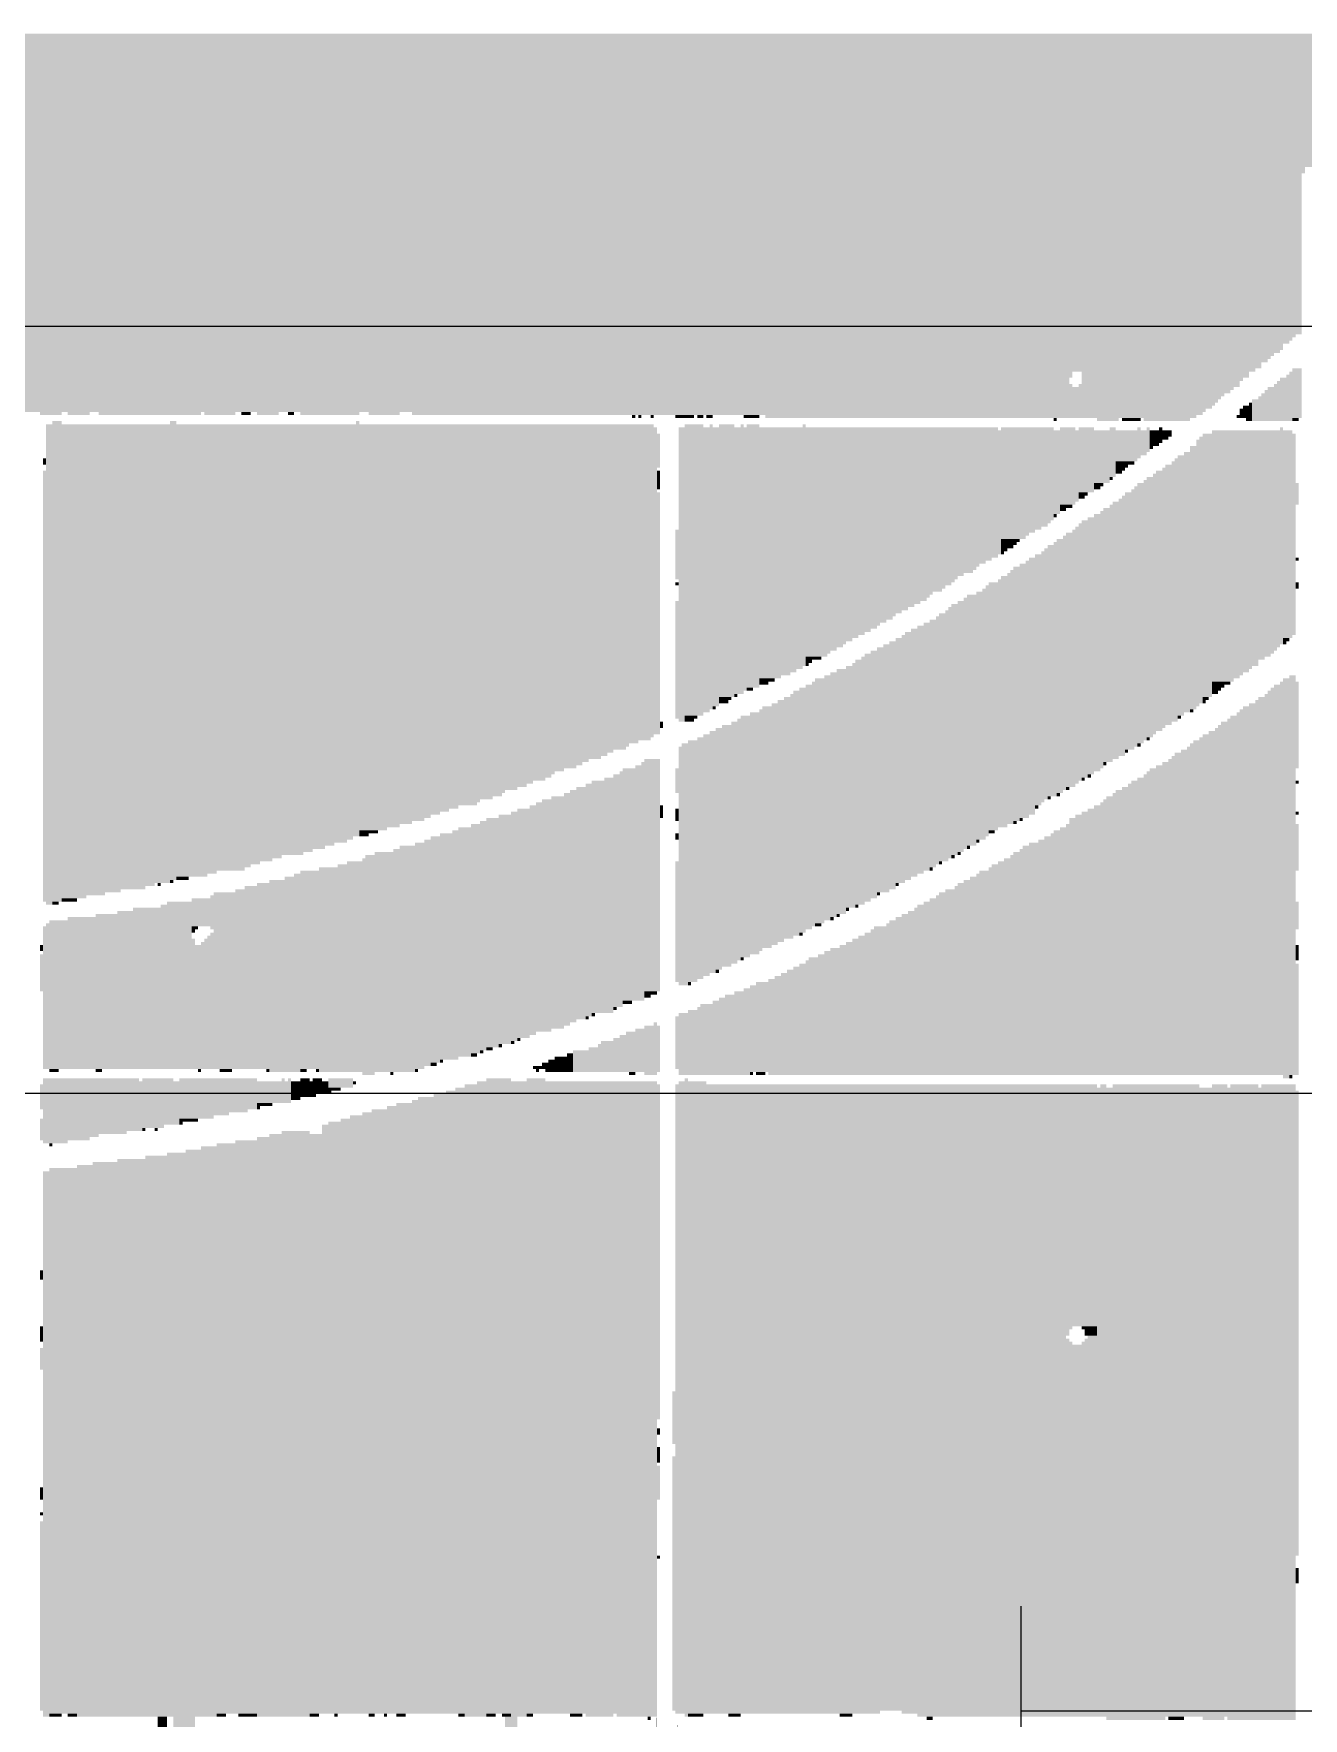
# Model space of a CAD drawing. Extents: x 0 to 19.7, y 0 to 11.
# Drawn here: x 6.731 to 9.705, y 6.735 to 10.681 of the extents above; entities that cross this region are included whole.
import ezdxf

# ---------------------------------------------------------------- set-up
doc = ezdxf.new("R2010")
doc.units = 0
doc.layers.get('0').update_dxf_attribs({"linetype": 'CONTINUOUS'})
doc.layers.add('1', color=1, linetype='CONTINUOUS')

# ---------------------------------------------------------------- blocks, each defined once
blk = doc.blocks.new('*U0')
at = {"color": 7}
for points in [[(0, 1471), (2713, 1471), (0, 1452), (2713, 1452)], [(313, 1452), (2713, 1452), (313, 1450), (2713, 1450)], [(314, 1450), (2713, 1450), (314, 1438), (2713, 1438)], [(315, 1438), (2713, 1438), (315, 1428), (2713, 1428)], [(315, 1428), (1337, 1428), (315, 1426), (1337, 1426)], [(315, 1426), (1336, 1426), (315, 1380), (1336, 1380)], [(317, 1380), (1336, 1380), (317, 1379), (1336, 1379)], [(318, 1379), (1336, 1379), (318, 1378), (1336, 1378)], [(320, 1378), (1336, 1378), (320, 1377), (1336, 1377)], [(776, 1377), (1336, 1377), (776, 1376), (1336, 1376)], [(777, 1376), (1336, 1376), (777, 1374), (1336, 1374)], [(324, 1374), (1334, 1374), (324, 1373), (1334, 1373)], [(326, 1373), (1333, 1373), (326, 1372), (1333, 1372)], [(326, 1372), (1332, 1372), (326, 1371), (1332, 1371)], [(328, 1371), (1330, 1371), (328, 1370), (1330, 1370)], [(329, 1370), (1330, 1370), (329, 1369), (1330, 1369)], [(330, 1369), (1329, 1369), (330, 1368), (1329, 1368)], [(332, 1368), (1327, 1368), (332, 1367), (1327, 1367)], [(333, 1367), (1326, 1367), (333, 1366), (1326, 1366)], [(335, 1366), (1325, 1366), (335, 1365), (1325, 1365)], [(336, 1365), (1323, 1365), (336, 1363), (1323, 1363)], [(338, 1363), (1321, 1363), (338, 1362), (1321, 1362)], [(339, 1362), (1262, 1362), (339, 1361), (1262, 1361)], [(340, 1361), (1262, 1361), (340, 1360), (1262, 1360)], [(342, 1360), (1261, 1360), (342, 1359), (1261, 1359)], [(343, 1359), (1261, 1359), (343, 1358), (1261, 1358)], [(1265, 1362), (1319, 1362), (1265, 1360), (1319, 1360)], [(1265, 1360), (1317, 1360), (1265, 1359), (1317, 1359)], [(1265, 1359), (1316, 1359), (1265, 1357), (1316, 1357)], [(1328, 1359), (1329, 1359), (1328, 1346), (1329, 1346)], [(1329, 1360), (1331, 1360), (1329, 1346), (1331, 1346)], [(1331, 1361), (1332, 1361), (1331, 1346), (1332, 1346)], [(1332, 1362), (1333, 1362), (1332, 1346), (1333, 1346)], [(1333, 1363), (1336, 1363), (1333, 1347), (1336, 1347)], [(344, 1358), (1262, 1358), (344, 1357), (1262, 1357)], [(345, 1357), (1264, 1357), (345, 1356), (1264, 1356)], [(346, 1356), (1264, 1356), (346, 1355), (1264, 1355)], [(347, 1355), (1264, 1355), (347, 1354), (1264, 1354)], [(348, 1354), (1264, 1354), (348, 1353), (1264, 1353)], [(1264, 1358), (1265, 1358), (1264, 1347), (1265, 1347)], [(1265, 1357), (1314, 1357), (1265, 1356), (1314, 1356)], [(1265, 1356), (1313, 1356), (1265, 1355), (1313, 1355)], [(1265, 1355), (1311, 1355), (1265, 1354), (1311, 1354)], [(1265, 1354), (1310, 1354), (1265, 1353), (1310, 1353)], [(1322, 1354), (1323, 1354), (1322, 1346), (1323, 1346)], [(1323, 1355), (1324, 1355), (1323, 1346), (1324, 1346)], [(1324, 1356), (1325, 1356), (1324, 1346), (1325, 1346)], [(1325, 1357), (1327, 1357), (1325, 1346), (1327, 1346)], [(1327, 1358), (1328, 1358), (1327, 1346), (1328, 1346)], [(490, 1353), (1264, 1353), (490, 1352), (1264, 1352)], [(519, 1352), (1264, 1352), (519, 1351), (1264, 1351)], [(696, 1351), (1264, 1351), (696, 1350), (1264, 1350)], [(820, 1350), (1264, 1350), (820, 1349), (1264, 1349)], [(929, 1349), (936, 1349), (929, 1348), (936, 1348)], [(938, 1349), (945, 1349), (938, 1348), (945, 1348)], [(948, 1349), (981, 1349), (948, 1348), (981, 1348)], [(982, 1349), (992, 1349), (982, 1348), (992, 1348)], [(994, 1349), (997, 1349), (994, 1348), (997, 1348)], [(999, 1349), (1006, 1349), (999, 1348), (1006, 1348)], [(1009, 1349), (1011, 1349), (1009, 1348), (1011, 1348)], [(1013, 1349), (1032, 1349), (1013, 1348), (1032, 1348)], [(1035, 1349), (1045, 1349), (1035, 1348), (1045, 1348)], [(1049, 1349), (1264, 1349), (1049, 1348), (1264, 1348)], [(1120, 1348), (1121, 1348), (1120, 1347), (1121, 1347)], [(1122, 1348), (1123, 1348), (1122, 1347), (1123, 1347)], [(1126, 1348), (1127, 1348), (1126, 1347), (1127, 1347)], [(1134, 1348), (1140, 1348), (1134, 1347), (1140, 1347)], [(1141, 1348), (1143, 1348), (1141, 1347), (1143, 1347)], [(1144, 1348), (1146, 1348), (1144, 1347), (1146, 1347)], [(1156, 1348), (1161, 1348), (1156, 1347), (1161, 1347)], [(1163, 1348), (1264, 1348), (1163, 1347), (1264, 1347)], [(1265, 1353), (1309, 1353), (1265, 1352), (1309, 1352)], [(1265, 1352), (1308, 1352), (1265, 1351), (1308, 1351)], [(1265, 1351), (1307, 1351), (1265, 1350), (1307, 1350)], [(1265, 1350), (1305, 1350), (1265, 1349), (1305, 1349)], [(1265, 1349), (1304, 1349), (1265, 1348), (1304, 1348)], [(1265, 1348), (1302, 1348), (1265, 1347), (1302, 1347)], [(1315, 1348), (1316, 1348), (1315, 1347), (1316, 1347)], [(1316, 1350), (1317, 1350), (1316, 1347), (1317, 1347)], [(1317, 1351), (1319, 1351), (1317, 1347), (1319, 1347)], [(1319, 1352), (1320, 1352), (1319, 1346), (1320, 1346)], [(1320, 1353), (1322, 1353), (1320, 1346), (1322, 1346)], [(931, 1345), (933, 1345), (931, 1190), (933, 1190)], [(933, 1346), (936, 1346), (933, 1191), (936, 1191)], [(936, 1345), (971, 1345), (936, 1197), (971, 1197)], [(971, 1346), (973, 1346), (971, 1198), (973, 1198)], [(973, 1345), (1031, 1345), (973, 1212), (1031, 1212)], [(1031, 1346), (1032, 1346), (1031, 1212), (1032, 1212)], [(1032, 1345), (1127, 1345), (1032, 1244), (1127, 1244)], [(1127, 1344), (1128, 1344), (1127, 1245), (1128, 1245)], [(1135, 1344), (1137, 1344), (1135, 1249), (1137, 1249)], [(1137, 1345), (1143, 1345), (1137, 1251), (1143, 1251)], [(1143, 1344), (1145, 1344), (1143, 1252), (1145, 1252)], [(1145, 1345), (1146, 1345), (1145, 1253), (1146, 1253)], [(1146, 1344), (1148, 1344), (1146, 1254), (1148, 1254)], [(1148, 1345), (1153, 1345), (1148, 1257), (1153, 1257)], [(1153, 1344), (1155, 1344), (1153, 1258), (1155, 1258)], [(1155, 1345), (1156, 1345), (1155, 1258), (1156, 1258)], [(1156, 1344), (1157, 1344), (1156, 1259), (1157, 1259)], [(1157, 1345), (1161, 1345), (1157, 1260), (1161, 1260)], [(1161, 1344), (1175, 1344), (1161, 1266), (1175, 1266)], [(1175, 1345), (1176, 1345), (1175, 1267), (1176, 1267)], [(1176, 1344), (1238, 1344), (1176, 1302), (1238, 1302)], [(1238, 1343), (1239, 1343), (1238, 1303), (1239, 1303)], [(1239, 1344), (1256, 1344), (1239, 1314), (1256, 1314)], [(1256, 1347), (1257, 1347), (1256, 1346), (1257, 1346)], [(1256, 1343), (1258, 1343), (1256, 1316), (1258, 1316)], [(1258, 1344), (1263, 1344), (1258, 1319), (1263, 1319)], [(1263, 1343), (1264, 1343), (1263, 1320), (1264, 1320)], [(1264, 1344), (1269, 1344), (1264, 1323), (1269, 1323)], [(1269, 1343), (1274, 1343), (1269, 1326), (1274, 1326)], [(1270, 1347), (1277, 1347), (1270, 1346), (1277, 1346)], [(1274, 1344), (1276, 1344), (1274, 1328), (1276, 1328)], [(1276, 1343), (1283, 1343), (1276, 1333), (1283, 1333)], [(1278, 1347), (1284, 1347), (1278, 1346), (1284, 1346)], [(1283, 1344), (1284, 1344), (1283, 1334), (1284, 1334)], [(1284, 1343), (1286, 1343), (1284, 1335), (1286, 1335)], [(1285, 1347), (1300, 1347), (1285, 1346), (1300, 1346)], [(1286, 1344), (1287, 1344), (1286, 1336), (1287, 1336)], [(1287, 1343), (1290, 1343), (1287, 1338), (1290, 1338)], [(1290, 1344), (1291, 1344), (1290, 1339), (1291, 1339)], [(1291, 1343), (1294, 1343), (1291, 1341), (1294, 1341)], [(1307, 1343), (1329, 1343), (1307, 1273), (1329, 1273)], [(1318, 1347), (1319, 1347), (1318, 1346), (1319, 1346)], [(1329, 1344), (1330, 1344), (1329, 1274), (1330, 1274)], [(1330, 1343), (1333, 1343), (1330, 1276), (1333, 1276)], [(1333, 1347), (1335, 1347), (1333, 1346), (1335, 1346)], [(1128, 1342), (1129, 1342), (1128, 1331), (1129, 1331)], [(1287, 1338), (1288, 1338), (1287, 1337), (1288, 1337)], [(1291, 1341), (1293, 1341), (1291, 1340), (1293, 1340)], [(1300, 1338), (1302, 1338), (1300, 1253), (1302, 1253)], [(1302, 1340), (1303, 1340), (1302, 1254), (1303, 1254)], [(1303, 1341), (1304, 1341), (1303, 1255), (1304, 1255)], [(1304, 1342), (1307, 1342), (1304, 1257), (1307, 1257)], [(1333, 1342), (1334, 1342), (1333, 1277), (1334, 1277)], [(930, 1334), (931, 1334), (930, 1332), (931, 1332)], [(1276, 1333), (1282, 1333), (1276, 1332), (1282, 1332)], [(1276, 1332), (1280, 1332), (1276, 1331), (1280, 1331)], [(1292, 1332), (1294, 1332), (1292, 1248), (1294, 1248)], [(1294, 1333), (1295, 1333), (1294, 1249), (1295, 1249)], [(1295, 1334), (1296, 1334), (1295, 1249), (1296, 1249)], [(1296, 1335), (1298, 1335), (1296, 1251), (1298, 1251)], [(1298, 1336), (1300, 1336), (1298, 1252), (1300, 1252)], [(930, 1330), (931, 1330), (930, 1191), (931, 1191)], [(1128, 1330), (1129, 1330), (1128, 1324), (1129, 1324)], [(1274, 1328), (1275, 1328), (1274, 1327), (1275, 1327)], [(1276, 1331), (1279, 1331), (1276, 1330), (1279, 1330)], [(1276, 1330), (1278, 1330), (1276, 1329), (1278, 1329)], [(1285, 1327), (1286, 1327), (1285, 1243), (1286, 1243)], [(1286, 1328), (1288, 1328), (1286, 1244), (1288, 1244)], [(1288, 1329), (1289, 1329), (1288, 1245), (1289, 1245)], [(1289, 1330), (1291, 1330), (1289, 1246), (1291, 1246)], [(1291, 1331), (1292, 1331), (1291, 1247), (1292, 1247)], [(1128, 1323), (1129, 1323), (1128, 1245), (1129, 1245)], [(1264, 1323), (1267, 1323), (1264, 1322), (1267, 1322)], [(1264, 1322), (1266, 1322), (1264, 1321), (1266, 1321)], [(1269, 1326), (1272, 1326), (1269, 1325), (1272, 1325)], [(1269, 1325), (1271, 1325), (1269, 1324), (1271, 1324)], [(1277, 1321), (1278, 1321), (1277, 1238), (1278, 1238)], [(1278, 1322), (1279, 1322), (1278, 1238), (1279, 1238)], [(1279, 1323), (1281, 1323), (1279, 1240), (1281, 1240)], [(1281, 1324), (1282, 1324), (1281, 1240), (1282, 1240)], [(1282, 1325), (1283, 1325), (1282, 1241), (1283, 1241)], [(1283, 1326), (1285, 1326), (1283, 1242), (1285, 1242)], [(1334, 1326), (1335, 1326), (1334, 1319), (1335, 1319)], [(1256, 1316), (1257, 1316), (1256, 1315), (1257, 1315)], [(1258, 1319), (1262, 1319), (1258, 1318), (1262, 1318)], [(1258, 1318), (1260, 1318), (1258, 1317), (1260, 1317)], [(1269, 1316), (1271, 1316), (1269, 1233), (1271, 1233)], [(1271, 1317), (1272, 1317), (1271, 1234), (1272, 1234)], [(1272, 1318), (1274, 1318), (1272, 1236), (1274, 1236)], [(1274, 1319), (1275, 1319), (1274, 1236), (1275, 1236)], [(1275, 1320), (1277, 1320), (1275, 1237), (1277, 1237)], [(1134, 1311), (1135, 1311), (1134, 1295), (1135, 1295)], [(1239, 1314), (1255, 1314), (1239, 1313), (1255, 1313)], [(1239, 1313), (1254, 1313), (1239, 1312), (1254, 1312)], [(1239, 1312), (1252, 1312), (1239, 1311), (1252, 1311)], [(1239, 1311), (1250, 1311), (1239, 1310), (1250, 1310)], [(1239, 1310), (1248, 1310), (1239, 1309), (1248, 1309)], [(1260, 1310), (1262, 1310), (1260, 1228), (1262, 1228)], [(1262, 1311), (1263, 1311), (1262, 1228), (1263, 1228)], [(1263, 1312), (1264, 1312), (1263, 1229), (1264, 1229)], [(1264, 1313), (1265, 1313), (1264, 1230), (1265, 1230)], [(1265, 1314), (1267, 1314), (1265, 1231), (1267, 1231)], [(1267, 1315), (1269, 1315), (1267, 1232), (1269, 1232)], [(1239, 1309), (1247, 1309), (1239, 1308), (1247, 1308)], [(1239, 1308), (1245, 1308), (1239, 1307), (1245, 1307)], [(1239, 1307), (1244, 1307), (1239, 1306), (1244, 1306)], [(1239, 1306), (1243, 1306), (1239, 1305), (1243, 1305)], [(1239, 1305), (1241, 1305), (1239, 1304), (1241, 1304)], [(1253, 1305), (1254, 1305), (1253, 1224), (1254, 1224)], [(1254, 1306), (1256, 1306), (1254, 1225), (1256, 1225)], [(1256, 1307), (1257, 1307), (1256, 1225), (1257, 1225)], [(1257, 1308), (1259, 1308), (1257, 1226), (1259, 1226)], [(1259, 1309), (1260, 1309), (1259, 1227), (1260, 1227)], [(1176, 1302), (1236, 1302), (1176, 1301), (1236, 1301)], [(1176, 1301), (1234, 1301), (1176, 1300), (1234, 1300)], [(1176, 1300), (1232, 1300), (1176, 1299), (1232, 1299)], [(1176, 1299), (1231, 1299), (1176, 1298), (1231, 1298)], [(1239, 1304), (1240, 1304), (1239, 1303), (1240, 1303)], [(1243, 1299), (1245, 1299), (1243, 1217), (1245, 1217)], [(1245, 1300), (1247, 1300), (1245, 1218), (1247, 1218)], [(1247, 1301), (1248, 1301), (1247, 1218), (1248, 1218)], [(1248, 1302), (1250, 1302), (1248, 1219), (1250, 1219)], [(1250, 1303), (1252, 1303), (1250, 1222), (1252, 1222)], [(1252, 1304), (1253, 1304), (1252, 1223), (1253, 1223)], [(1334, 1302), (1335, 1302), (1334, 1301), (1335, 1301)], [(1134, 1294), (1135, 1294), (1134, 1293), (1135, 1293)], [(1176, 1298), (1230, 1298), (1176, 1297), (1230, 1297)], [(1176, 1297), (1227, 1297), (1176, 1296), (1227, 1296)], [(1176, 1296), (1225, 1296), (1176, 1295), (1225, 1295)], [(1176, 1295), (1224, 1295), (1176, 1294), (1224, 1294)], [(1176, 1294), (1223, 1294), (1176, 1293), (1223, 1293)], [(1235, 1294), (1238, 1294), (1235, 1214), (1238, 1214)], [(1238, 1295), (1239, 1295), (1238, 1215), (1239, 1215)], [(1239, 1296), (1241, 1296), (1239, 1215), (1241, 1215)], [(1241, 1297), (1242, 1297), (1241, 1216), (1242, 1216)], [(1242, 1298), (1243, 1298), (1242, 1216), (1243, 1216)], [(1334, 1294), (1335, 1294), (1334, 1292), (1335, 1292)], [(1176, 1293), (1221, 1293), (1176, 1292), (1221, 1292)], [(1176, 1292), (1220, 1292), (1176, 1291), (1220, 1291)], [(1176, 1291), (1217, 1291), (1176, 1290), (1217, 1290)], [(1176, 1290), (1216, 1290), (1176, 1289), (1216, 1289)], [(1176, 1289), (1215, 1289), (1176, 1288), (1215, 1288)], [(1227, 1289), (1228, 1289), (1227, 1208), (1228, 1208)], [(1228, 1290), (1231, 1290), (1228, 1209), (1231, 1209)], [(1231, 1291), (1233, 1291), (1231, 1211), (1233, 1211)], [(1233, 1292), (1234, 1292), (1233, 1211), (1234, 1211)], [(1234, 1293), (1235, 1293), (1234, 1212), (1235, 1212)], [(1134, 1288), (1135, 1288), (1134, 1250), (1135, 1250)], [(1176, 1288), (1213, 1288), (1176, 1287), (1213, 1287)], [(1176, 1287), (1211, 1287), (1176, 1286), (1211, 1286)], [(1176, 1286), (1209, 1286), (1176, 1285), (1209, 1285)], [(1176, 1285), (1207, 1285), (1176, 1284), (1207, 1284)], [(1176, 1284), (1205, 1284), (1176, 1283), (1205, 1283)], [(1176, 1283), (1204, 1283), (1176, 1282), (1204, 1282)], [(1218, 1283), (1219, 1283), (1218, 1203), (1219, 1203)], [(1219, 1284), (1221, 1284), (1219, 1204), (1221, 1204)], [(1221, 1285), (1222, 1285), (1221, 1204), (1222, 1204)], [(1222, 1286), (1223, 1286), (1222, 1205), (1223, 1205)], [(1223, 1287), (1225, 1287), (1223, 1206), (1225, 1206)], [(1225, 1288), (1227, 1288), (1225, 1207), (1227, 1207)], [(1176, 1282), (1202, 1282), (1176, 1281), (1202, 1281)], [(1176, 1281), (1200, 1281), (1176, 1280), (1200, 1280)], [(1176, 1280), (1199, 1280), (1176, 1279), (1199, 1279)], [(1176, 1279), (1197, 1279), (1176, 1278), (1197, 1278)], [(1176, 1278), (1195, 1278), (1176, 1277), (1195, 1277)], [(1208, 1278), (1210, 1278), (1208, 1198), (1210, 1198)], [(1210, 1279), (1212, 1279), (1210, 1199), (1212, 1199)], [(1212, 1280), (1214, 1280), (1212, 1200), (1214, 1200)], [(1214, 1281), (1216, 1281), (1214, 1201), (1216, 1201)], [(1216, 1282), (1218, 1282), (1216, 1202), (1218, 1202)], [(1176, 1277), (1193, 1277), (1176, 1276), (1193, 1276)], [(1176, 1276), (1191, 1276), (1176, 1275), (1191, 1275)], [(1176, 1275), (1189, 1275), (1176, 1274), (1189, 1274)], [(1176, 1274), (1188, 1274), (1176, 1273), (1188, 1273)], [(1176, 1273), (1186, 1273), (1176, 1272), (1186, 1272)], [(1176, 1272), (1184, 1272), (1176, 1271), (1184, 1271)], [(1197, 1272), (1199, 1272), (1197, 1192), (1199, 1192)], [(1199, 1273), (1201, 1273), (1199, 1194), (1201, 1194)], [(1201, 1274), (1203, 1274), (1201, 1194), (1203, 1194)], [(1203, 1275), (1205, 1275), (1203, 1195), (1205, 1195)], [(1205, 1276), (1207, 1276), (1205, 1197), (1207, 1197)], [(1207, 1277), (1208, 1277), (1207, 1197), (1208, 1197)], [(1307, 1273), (1328, 1273), (1307, 1272), (1328, 1272)], [(1307, 1272), (1327, 1272), (1307, 1271), (1327, 1271)], [(1330, 1276), (1332, 1276), (1330, 1275), (1332, 1275)], [(1330, 1275), (1331, 1275), (1330, 1274), (1331, 1274)], [(1176, 1271), (1183, 1271), (1176, 1270), (1183, 1270)], [(1176, 1270), (1181, 1270), (1176, 1269), (1181, 1269)], [(1176, 1269), (1178, 1269), (1176, 1268), (1178, 1268)], [(1176, 1268), (1177, 1268), (1176, 1267), (1177, 1267)], [(1189, 1267), (1191, 1267), (1189, 1189), (1191, 1189)], [(1191, 1268), (1192, 1268), (1191, 1189), (1192, 1189)], [(1192, 1269), (1194, 1269), (1192, 1190), (1194, 1190)], [(1194, 1270), (1195, 1270), (1194, 1190), (1195, 1190)], [(1195, 1271), (1197, 1271), (1195, 1191), (1197, 1191)], [(1307, 1271), (1326, 1271), (1307, 1270), (1326, 1270)], [(1307, 1270), (1324, 1270), (1307, 1269), (1324, 1269)], [(1307, 1269), (1322, 1269), (1307, 1267), (1322, 1267)], [(1307, 1267), (1320, 1267), (1307, 1266), (1320, 1266)], [(1161, 1266), (1173, 1266), (1161, 1265), (1173, 1265)], [(1161, 1265), (1171, 1265), (1161, 1264), (1171, 1264)], [(1161, 1264), (1168, 1264), (1161, 1263), (1168, 1263)], [(1161, 1263), (1166, 1263), (1161, 1262), (1166, 1262)], [(1161, 1262), (1164, 1262), (1161, 1261), (1164, 1261)], [(1176, 1261), (1178, 1261), (1176, 1182), (1178, 1182)], [(1178, 1262), (1179, 1262), (1178, 1183), (1179, 1183)], [(1179, 1263), (1182, 1263), (1179, 1184), (1182, 1184)], [(1182, 1264), (1184, 1264), (1182, 1185), (1184, 1185)], [(1184, 1265), (1186, 1265), (1184, 1186), (1186, 1186)], [(1186, 1266), (1189, 1266), (1186, 1187), (1189, 1187)], [(1307, 1266), (1319, 1266), (1307, 1265), (1319, 1265)], [(1307, 1265), (1317, 1265), (1307, 1264), (1317, 1264)], [(1307, 1264), (1316, 1264), (1307, 1263), (1316, 1263)], [(1307, 1263), (1314, 1263), (1307, 1262), (1314, 1262)], [(1307, 1262), (1313, 1262), (1307, 1261), (1313, 1261)], [(1307, 1261), (1311, 1261), (1307, 1260), (1311, 1260)], [(1327, 1261), (1329, 1261), (1327, 1135), (1329, 1135)], [(1329, 1262), (1330, 1262), (1329, 1135), (1330, 1135)], [(1330, 1263), (1332, 1263), (1330, 1134), (1332, 1134)], [(1332, 1264), (1334, 1264), (1332, 1135), (1334, 1135)], [(1334, 1262), (1335, 1262), (1334, 1234), (1335, 1234)], [(1148, 1257), (1152, 1257), (1148, 1256), (1152, 1256)], [(1148, 1256), (1151, 1256), (1148, 1255), (1151, 1255)], [(1153, 1258), (1154, 1258), (1153, 1257), (1154, 1257)], [(1157, 1260), (1159, 1260), (1157, 1259), (1159, 1259)], [(1167, 1256), (1169, 1256), (1167, 1178), (1169, 1178)], [(1169, 1257), (1171, 1257), (1169, 1179), (1171, 1179)], [(1171, 1258), (1172, 1258), (1171, 1179), (1172, 1179)], [(1172, 1259), (1174, 1259), (1172, 1180), (1174, 1180)], [(1174, 1260), (1176, 1260), (1174, 1181), (1176, 1181)], [(1304, 1257), (1306, 1257), (1304, 1256), (1306, 1256)], [(1304, 1256), (1305, 1256), (1304, 1255), (1305, 1255)], [(1307, 1260), (1310, 1260), (1307, 1259), (1310, 1259)], [(1307, 1259), (1309, 1259), (1307, 1258), (1309, 1258)], [(1321, 1256), (1322, 1256), (1321, 1135), (1322, 1135)], [(1322, 1257), (1324, 1257), (1322, 1135), (1324, 1135)], [(1324, 1258), (1325, 1258), (1324, 1135), (1325, 1135)], [(1325, 1259), (1326, 1259), (1325, 1135), (1326, 1135)], [(1326, 1260), (1327, 1260), (1326, 1135), (1327, 1135)], [(1137, 1251), (1141, 1251), (1137, 1250), (1141, 1250)], [(1146, 1254), (1147, 1254), (1146, 1253), (1147, 1253)], [(1155, 1251), (1158, 1251), (1155, 1173), (1158, 1173)], [(1158, 1252), (1161, 1252), (1158, 1174), (1161, 1174)], [(1161, 1253), (1162, 1253), (1161, 1175), (1162, 1175)], [(1162, 1254), (1165, 1254), (1162, 1176), (1165, 1176)], [(1165, 1255), (1167, 1255), (1165, 1177), (1167, 1177)], [(1296, 1251), (1297, 1251), (1296, 1250), (1297, 1250)], [(1300, 1253), (1301, 1253), (1300, 1252), (1301, 1252)], [(1313, 1251), (1315, 1251), (1313, 1135), (1315, 1135)], [(1315, 1252), (1316, 1252), (1315, 1135), (1316, 1135)], [(1316, 1253), (1317, 1253), (1316, 1135), (1317, 1135)], [(1317, 1254), (1319, 1254), (1317, 1135), (1319, 1135)], [(1319, 1255), (1321, 1255), (1319, 1135), (1321, 1135)], [(1129, 1249), (1130, 1249), (1129, 1247), (1130, 1247)], [(1137, 1250), (1140, 1250), (1137, 1249), (1140, 1249)], [(1143, 1245), (1145, 1245), (1143, 1167), (1145, 1167)], [(1145, 1246), (1147, 1246), (1145, 1168), (1147, 1168)], [(1147, 1247), (1149, 1247), (1147, 1169), (1149, 1169)], [(1149, 1248), (1152, 1248), (1149, 1170), (1152, 1170)], [(1152, 1249), (1154, 1249), (1152, 1171), (1154, 1171)], [(1154, 1250), (1155, 1250), (1154, 1172), (1155, 1172)], [(1304, 1245), (1306, 1245), (1304, 1135), (1306, 1135)], [(1306, 1246), (1308, 1246), (1306, 1135), (1308, 1135)], [(1308, 1247), (1309, 1247), (1308, 1135), (1309, 1135)], [(1309, 1248), (1310, 1248), (1309, 1135), (1310, 1135)], [(1310, 1249), (1312, 1249), (1310, 1135), (1312, 1135)], [(1312, 1250), (1313, 1250), (1312, 1135), (1313, 1135)], [(1032, 1244), (1126, 1244), (1032, 1243), (1126, 1243)], [(1032, 1243), (1122, 1243), (1032, 1242), (1122, 1242)], [(1032, 1242), (1119, 1242), (1032, 1241), (1119, 1241)], [(1032, 1241), (1118, 1241), (1032, 1240), (1118, 1240)], [(1032, 1240), (1114, 1240), (1032, 1239), (1114, 1239)], [(1135, 1241), (1136, 1241), (1135, 1164), (1136, 1164)], [(1136, 1242), (1138, 1242), (1136, 1164), (1138, 1164)], [(1138, 1243), (1141, 1243), (1138, 1165), (1141, 1165)], [(1141, 1244), (1143, 1244), (1141, 1166), (1143, 1166)], [(1279, 1240), (1280, 1240), (1279, 1239), (1280, 1239)], [(1283, 1242), (1284, 1242), (1283, 1241), (1284, 1241)], [(1286, 1244), (1287, 1244), (1286, 1243), (1287, 1243)], [(1297, 1240), (1299, 1240), (1297, 1135), (1299, 1135)], [(1299, 1241), (1300, 1241), (1299, 1135), (1300, 1135)], [(1300, 1242), (1301, 1242), (1300, 1135), (1301, 1135)], [(1301, 1243), (1303, 1243), (1301, 1135), (1303, 1135)], [(1303, 1244), (1304, 1244), (1303, 1135), (1304, 1135)], [(1032, 1239), (1112, 1239), (1032, 1238), (1112, 1238)], [(1032, 1238), (1110, 1238), (1032, 1237), (1110, 1237)], [(1032, 1237), (1106, 1237), (1032, 1236), (1106, 1236)], [(1032, 1236), (1104, 1236), (1032, 1235), (1104, 1235)], [(1032, 1235), (1102, 1235), (1032, 1234), (1102, 1234)], [(1032, 1234), (1098, 1234), (1032, 1233), (1098, 1233)], [(1117, 1234), (1121, 1234), (1117, 1159), (1121, 1159)], [(1121, 1235), (1123, 1235), (1121, 1159), (1123, 1159)], [(1123, 1236), (1124, 1236), (1123, 1159), (1124, 1159)], [(1124, 1237), (1129, 1237), (1124, 1162), (1129, 1162)], [(1134, 1234), (1135, 1234), (1134, 1226), (1135, 1226)], [(1272, 1236), (1273, 1236), (1272, 1235), (1273, 1235)], [(1287, 1234), (1289, 1234), (1287, 1135), (1289, 1135)], [(1289, 1235), (1291, 1235), (1289, 1135), (1291, 1135)], [(1291, 1236), (1293, 1236), (1291, 1135), (1293, 1135)], [(1293, 1237), (1294, 1237), (1293, 1135), (1294, 1135)], [(1294, 1238), (1295, 1238), (1294, 1135), (1295, 1135)], [(1295, 1239), (1297, 1239), (1295, 1135), (1297, 1135)], [(1032, 1233), (1095, 1233), (1032, 1232), (1095, 1232)], [(1032, 1232), (1094, 1232), (1032, 1231), (1094, 1231)], [(1032, 1231), (1092, 1231), (1032, 1230), (1092, 1230)], [(1032, 1230), (1088, 1230), (1032, 1229), (1088, 1229)], [(1032, 1229), (1086, 1229), (1032, 1228), (1086, 1228)], [(1105, 1229), (1107, 1229), (1105, 1154), (1107, 1154)], [(1107, 1230), (1111, 1230), (1107, 1155), (1111, 1155)], [(1111, 1231), (1114, 1231), (1111, 1155), (1114, 1155)], [(1114, 1232), (1116, 1232), (1114, 1157), (1116, 1157)], [(1116, 1233), (1117, 1233), (1116, 1157), (1117, 1157)], [(1265, 1231), (1266, 1231), (1265, 1230), (1266, 1230)], [(1267, 1232), (1268, 1232), (1267, 1231), (1268, 1231)], [(1280, 1229), (1281, 1229), (1280, 1135), (1281, 1135)], [(1281, 1230), (1283, 1230), (1281, 1135), (1283, 1135)], [(1283, 1231), (1285, 1231), (1283, 1135), (1285, 1135)], [(1285, 1232), (1286, 1232), (1285, 1135), (1286, 1135)], [(1286, 1233), (1287, 1233), (1286, 1135), (1287, 1135)], [(1334, 1230), (1335, 1230), (1334, 1229), (1335, 1229)], [(1032, 1228), (1083, 1228), (1032, 1227), (1083, 1227)], [(1032, 1227), (1079, 1227), (1032, 1226), (1079, 1226)], [(1032, 1226), (1078, 1226), (1032, 1225), (1078, 1225)], [(1032, 1225), (1075, 1225), (1032, 1224), (1075, 1224)], [(1032, 1224), (1071, 1224), (1032, 1223), (1071, 1223)], [(1032, 1223), (1070, 1223), (1032, 1222), (1070, 1222)], [(1089, 1223), (1091, 1223), (1089, 1149), (1091, 1149)], [(1091, 1224), (1094, 1224), (1091, 1149), (1094, 1149)], [(1094, 1225), (1098, 1225), (1094, 1150), (1098, 1150)], [(1098, 1226), (1100, 1226), (1098, 1151), (1100, 1151)], [(1100, 1227), (1102, 1227), (1100, 1152), (1102, 1152)], [(1102, 1228), (1105, 1228), (1102, 1153), (1105, 1153)], [(1254, 1225), (1255, 1225), (1254, 1224), (1255, 1224)], [(1257, 1226), (1258, 1226), (1257, 1225), (1258, 1225)], [(1260, 1228), (1261, 1228), (1260, 1227), (1261, 1227)], [(1271, 1223), (1272, 1223), (1271, 1135), (1272, 1135)], [(1272, 1224), (1273, 1224), (1272, 1135), (1273, 1135)], [(1273, 1225), (1275, 1225), (1273, 1135), (1275, 1135)], [(1275, 1226), (1276, 1226), (1275, 1135), (1276, 1135)], [(1276, 1227), (1278, 1227), (1276, 1135), (1278, 1135)], [(1278, 1228), (1280, 1228), (1278, 1135), (1280, 1135)], [(1032, 1222), (1064, 1222), (1032, 1221), (1064, 1221)], [(1032, 1221), (1061, 1221), (1032, 1220), (1061, 1220)], [(1032, 1220), (1058, 1220), (1032, 1219), (1058, 1219)], [(1032, 1219), (1055, 1219), (1032, 1218), (1055, 1218)], [(1032, 1218), (1053, 1218), (1032, 1217), (1053, 1217)], [(1073, 1218), (1077, 1218), (1073, 1144), (1077, 1144)], [(1077, 1219), (1081, 1219), (1077, 1145), (1081, 1145)], [(1081, 1220), (1083, 1220), (1081, 1146), (1083, 1146)], [(1083, 1221), (1087, 1221), (1083, 1147), (1087, 1147)], [(1087, 1222), (1089, 1222), (1087, 1148), (1089, 1148)], [(1129, 1222), (1130, 1222), (1129, 1218), (1130, 1218)], [(1134, 1221), (1135, 1221), (1134, 1217), (1135, 1217)], [(1245, 1218), (1246, 1218), (1245, 1217), (1246, 1217)], [(1250, 1222), (1251, 1222), (1250, 1221), (1251, 1221)], [(1261, 1218), (1263, 1218), (1261, 1135), (1263, 1135)], [(1263, 1219), (1265, 1219), (1263, 1135), (1265, 1135)], [(1265, 1220), (1267, 1220), (1265, 1135), (1267, 1135)], [(1267, 1221), (1269, 1221), (1267, 1135), (1269, 1135)], [(1269, 1222), (1271, 1222), (1269, 1135), (1271, 1135)], [(1334, 1220), (1335, 1220), (1334, 1219), (1335, 1219)], [(1032, 1217), (1049, 1217), (1032, 1216), (1049, 1216)], [(1032, 1216), (1045, 1216), (1032, 1215), (1045, 1215)], [(1032, 1215), (1041, 1215), (1032, 1214), (1041, 1214)], [(1032, 1214), (1038, 1214), (1032, 1213), (1038, 1213)], [(1032, 1213), (1035, 1213), (1032, 1212), (1035, 1212)], [(1058, 1213), (1062, 1213), (1058, 1140), (1062, 1140)], [(1062, 1214), (1064, 1214), (1062, 1140), (1064, 1140)], [(1064, 1215), (1068, 1215), (1064, 1141), (1068, 1141)], [(1068, 1216), (1071, 1216), (1068, 1142), (1071, 1142)], [(1071, 1217), (1073, 1217), (1071, 1143), (1073, 1143)], [(1134, 1213), (1135, 1213), (1134, 1211), (1135, 1211)], [(1235, 1214), (1237, 1214), (1235, 1213), (1237, 1213)], [(1243, 1217), (1244, 1217), (1243, 1216), (1244, 1216)], [(1255, 1213), (1256, 1213), (1255, 1135), (1256, 1135)], [(1256, 1214), (1258, 1214), (1256, 1135), (1258, 1135)], [(1258, 1215), (1260, 1215), (1258, 1135), (1260, 1135)], [(1260, 1216), (1261, 1216), (1260, 1135), (1261, 1135)], [(1334, 1216), (1335, 1216), (1334, 1201), (1335, 1201)], [(973, 1212), (1030, 1212), (973, 1211), (1030, 1211)], [(973, 1211), (1028, 1211), (973, 1210), (1028, 1210)], [(973, 1210), (1024, 1210), (973, 1209), (1024, 1209)], [(973, 1209), (1021, 1209), (973, 1208), (1021, 1208)], [(973, 1208), (1017, 1208), (973, 1207), (1017, 1207)], [(973, 1207), (1014, 1207), (973, 1206), (1014, 1206)], [(1037, 1207), (1043, 1207), (1037, 1136), (1043, 1136)], [(1043, 1208), (1045, 1208), (1043, 1136), (1045, 1136)], [(1045, 1209), (1050, 1209), (1045, 1136), (1050, 1136)], [(1050, 1210), (1053, 1210), (1050, 1137), (1053, 1137)], [(1053, 1211), (1055, 1211), (1053, 1138), (1055, 1138)], [(1055, 1212), (1058, 1212), (1055, 1139), (1058, 1139)], [(1225, 1207), (1226, 1207), (1225, 1206), (1226, 1206)], [(1228, 1209), (1229, 1209), (1228, 1208), (1229, 1208)], [(1231, 1211), (1232, 1211), (1231, 1210), (1232, 1210)], [(1243, 1207), (1245, 1207), (1243, 1135), (1245, 1135)], [(1245, 1208), (1246, 1208), (1245, 1135), (1246, 1135)], [(1246, 1209), (1248, 1209), (1246, 1135), (1248, 1135)], [(1248, 1210), (1251, 1210), (1248, 1135), (1251, 1135)], [(1251, 1211), (1253, 1211), (1251, 1135), (1253, 1135)], [(1253, 1212), (1255, 1212), (1253, 1135), (1255, 1135)], [(973, 1206), (1007, 1206), (973, 1205), (1007, 1205)], [(973, 1205), (1004, 1205), (973, 1204), (1004, 1204)], [(973, 1204), (1000, 1204), (973, 1203), (1000, 1203)], [(973, 1203), (997, 1203), (973, 1202), (997, 1202)], [(973, 1202), (995, 1202), (973, 1201), (995, 1201)], [(1019, 1202), (1025, 1202), (1019, 1136), (1025, 1136)], [(1025, 1203), (1028, 1203), (1025, 1136), (1028, 1136)], [(1028, 1204), (1033, 1204), (1028, 1136), (1033, 1136)], [(1033, 1205), (1034, 1205), (1033, 1135), (1034, 1135)], [(1034, 1206), (1037, 1206), (1034, 1135), (1037, 1135)], [(1134, 1204), (1135, 1204), (1134, 1165), (1135, 1165)], [(1216, 1202), (1217, 1202), (1216, 1201), (1217, 1201)], [(1219, 1204), (1220, 1204), (1219, 1203), (1220, 1203)], [(1223, 1206), (1224, 1206), (1223, 1205), (1224, 1205)], [(1235, 1202), (1236, 1202), (1235, 1135), (1236, 1135)], [(1236, 1203), (1238, 1203), (1236, 1135), (1238, 1135)], [(1238, 1204), (1240, 1204), (1238, 1135), (1240, 1135)], [(1240, 1205), (1242, 1205), (1240, 1135), (1242, 1135)], [(1242, 1206), (1243, 1206), (1242, 1135), (1243, 1135)], [(936, 1197), (966, 1197), (936, 1196), (966, 1196)], [(936, 1196), (963, 1196), (936, 1195), (963, 1195)], [(967, 1197), (968, 1197), (967, 1196), (968, 1196)], [(971, 1198), (972, 1198), (971, 1197), (972, 1197)], [(973, 1201), (986, 1201), (973, 1200), (986, 1200)], [(973, 1200), (983, 1200), (973, 1199), (983, 1199)], [(973, 1199), (977, 1199), (973, 1198), (977, 1198)], [(995, 1196), (999, 1196), (995, 1137), (999, 1137)], [(999, 1197), (1003, 1197), (999, 1137), (1003, 1137)], [(1003, 1198), (1008, 1198), (1003, 1136), (1008, 1136)], [(1008, 1199), (1011, 1199), (1008, 1136), (1011, 1136)], [(1011, 1200), (1013, 1200), (1011, 1136), (1013, 1136)], [(1013, 1201), (1019, 1201), (1013, 1137), (1019, 1137)], [(1205, 1197), (1206, 1197), (1205, 1196), (1206, 1196)], [(1224, 1196), (1225, 1196), (1224, 1135), (1225, 1135)], [(1225, 1197), (1227, 1197), (1225, 1135), (1227, 1135)], [(1227, 1198), (1229, 1198), (1227, 1135), (1229, 1135)], [(1229, 1199), (1231, 1199), (1229, 1135), (1231, 1135)], [(1231, 1200), (1232, 1200), (1231, 1135), (1232, 1135)], [(1232, 1201), (1235, 1201), (1232, 1135), (1235, 1135)], [(933, 1191), (935, 1191), (933, 1190), (935, 1190)], [(936, 1195), (955, 1195), (936, 1194), (955, 1194)], [(936, 1194), (950, 1194), (936, 1193), (950, 1193)], [(936, 1193), (944, 1193), (936, 1192), (944, 1192)], [(936, 1192), (941, 1192), (936, 1191), (941, 1191)], [(970, 1191), (978, 1191), (970, 1137), (978, 1137)], [(978, 1192), (984, 1192), (978, 1183), (984, 1183)], [(984, 1193), (985, 1193), (984, 1182), (985, 1182)], [(985, 1194), (992, 1194), (985, 1137), (992, 1137)], [(992, 1195), (995, 1195), (992, 1137), (995, 1137)], [(1199, 1194), (1200, 1194), (1199, 1193), (1200, 1193)], [(1214, 1191), (1216, 1191), (1214, 1135), (1216, 1135)], [(1216, 1192), (1218, 1192), (1216, 1135), (1218, 1135)], [(1218, 1193), (1219, 1193), (1218, 1135), (1219, 1135)], [(1219, 1194), (1221, 1194), (1219, 1135), (1221, 1135)], [(1221, 1195), (1224, 1195), (1221, 1135), (1224, 1135)], [(1334, 1191), (1335, 1191), (1334, 1182), (1335, 1182)], [(932, 1185), (938, 1185), (932, 1137), (938, 1137)], [(938, 1186), (947, 1186), (938, 1137), (947, 1137)], [(947, 1187), (954, 1187), (947, 1137), (954, 1137)], [(954, 1188), (959, 1188), (954, 1137), (959, 1137)], [(959, 1189), (968, 1189), (959, 1137), (968, 1137)], [(968, 1190), (970, 1190), (968, 1137), (970, 1137)], [(1184, 1186), (1185, 1186), (1184, 1185), (1185, 1185)], [(1186, 1187), (1187, 1187), (1186, 1186), (1187, 1186)], [(1189, 1189), (1190, 1189), (1189, 1188), (1190, 1188)], [(1192, 1190), (1193, 1190), (1192, 1189), (1193, 1189)], [(1203, 1185), (1205, 1185), (1203, 1135), (1205, 1135)], [(1205, 1186), (1207, 1186), (1205, 1135), (1207, 1135)], [(1207, 1187), (1209, 1187), (1207, 1135), (1209, 1135)], [(1209, 1188), (1211, 1188), (1209, 1135), (1211, 1135)], [(1211, 1189), (1212, 1189), (1211, 1135), (1212, 1135)], [(1212, 1190), (1214, 1190), (1212, 1135), (1214, 1135)], [(930, 1183), (931, 1183), (930, 1137), (931, 1137)], [(931, 1184), (932, 1184), (931, 1137), (932, 1137)], [(978, 1183), (980, 1183), (978, 1182), (980, 1182)], [(978, 1182), (979, 1182), (978, 1181), (979, 1181)], [(983, 1180), (984, 1180), (983, 1137), (984, 1137)], [(984, 1181), (985, 1181), (984, 1137), (985, 1137)], [(1174, 1181), (1175, 1181), (1174, 1180), (1175, 1180)], [(1179, 1184), (1181, 1184), (1179, 1183), (1181, 1183)], [(1193, 1180), (1195, 1180), (1193, 1135), (1195, 1135)], [(1195, 1181), (1197, 1181), (1195, 1135), (1197, 1135)], [(1197, 1182), (1198, 1182), (1197, 1135), (1198, 1135)], [(1198, 1183), (1202, 1183), (1198, 1135), (1202, 1135)], [(1202, 1184), (1203, 1184), (1202, 1135), (1203, 1135)], [(929, 1177), (930, 1177), (929, 1175), (930, 1175)], [(929, 1174), (930, 1174), (929, 1162), (930, 1162)], [(978, 1179), (979, 1179), (978, 1137), (979, 1137)], [(979, 1177), (981, 1177), (979, 1137), (981, 1137)], [(981, 1178), (982, 1178), (981, 1137), (982, 1137)], [(982, 1179), (983, 1179), (982, 1137), (983, 1137)], [(1180, 1174), (1182, 1174), (1180, 1135), (1182, 1135)], [(1182, 1175), (1184, 1175), (1182, 1135), (1184, 1135)], [(1184, 1176), (1187, 1176), (1184, 1135), (1187, 1135)], [(1187, 1177), (1189, 1177), (1187, 1135), (1189, 1135)], [(1189, 1178), (1191, 1178), (1189, 1135), (1191, 1135)], [(1191, 1179), (1193, 1179), (1191, 1135), (1193, 1135)], [(1334, 1177), (1335, 1177), (1334, 1172), (1335, 1172)], [(1147, 1169), (1148, 1169), (1147, 1168), (1148, 1168)], [(1155, 1173), (1156, 1173), (1155, 1172), (1156, 1172)], [(1170, 1169), (1172, 1169), (1170, 1135), (1172, 1135)], [(1172, 1170), (1174, 1170), (1172, 1135), (1174, 1135)], [(1174, 1171), (1176, 1171), (1174, 1135), (1176, 1135)], [(1176, 1172), (1177, 1172), (1176, 1135), (1177, 1135)], [(1177, 1173), (1180, 1173), (1177, 1135), (1180, 1135)], [(1334, 1171), (1335, 1171), (1334, 1135), (1335, 1135)], [(1138, 1165), (1139, 1165), (1138, 1164), (1139, 1164)], [(1158, 1164), (1160, 1164), (1158, 1136), (1160, 1136)], [(1160, 1165), (1164, 1165), (1160, 1136), (1164, 1136)], [(1164, 1166), (1166, 1166), (1164, 1135), (1166, 1135)], [(1166, 1167), (1168, 1167), (1166, 1135), (1168, 1135)], [(1168, 1168), (1170, 1168), (1168, 1135), (1170, 1135)], [(1117, 1159), (1120, 1159), (1117, 1158), (1120, 1158)], [(1124, 1162), (1128, 1162), (1124, 1161), (1128, 1161)], [(1124, 1161), (1126, 1161), (1124, 1160), (1126, 1160)], [(1142, 1158), (1146, 1158), (1142, 1135), (1146, 1135)], [(1146, 1159), (1148, 1159), (1146, 1135), (1148, 1135)], [(1148, 1160), (1150, 1160), (1148, 1135), (1150, 1135)], [(1150, 1161), (1153, 1161), (1150, 1135), (1153, 1135)], [(1153, 1162), (1156, 1162), (1153, 1135), (1156, 1135)], [(1156, 1163), (1158, 1163), (1156, 1135), (1158, 1135)], [(1105, 1154), (1106, 1154), (1105, 1153), (1106, 1153)], [(1107, 1155), (1108, 1155), (1107, 1154), (1108, 1154)], [(1114, 1157), (1115, 1157), (1114, 1156), (1115, 1156)], [(1134, 1154), (1135, 1154), (1134, 1137), (1135, 1137)], [(1135, 1155), (1138, 1155), (1135, 1135), (1138, 1135)], [(1138, 1156), (1141, 1156), (1138, 1135), (1141, 1135)], [(1141, 1157), (1142, 1157), (1141, 1135), (1142, 1135)], [(1083, 1147), (1084, 1147), (1083, 1146), (1084, 1146)], [(1114, 1147), (1116, 1147), (1114, 1136), (1116, 1136)], [(1116, 1148), (1118, 1148), (1116, 1136), (1118, 1136)], [(1118, 1149), (1121, 1149), (1118, 1136), (1121, 1136)], [(1121, 1150), (1124, 1150), (1121, 1136), (1124, 1136)], [(1124, 1151), (1127, 1151), (1124, 1135), (1127, 1135)], [(1127, 1152), (1128, 1152), (1127, 1135), (1128, 1135)], [(1128, 1151), (1129, 1151), (1128, 1136), (1129, 1136)], [(1068, 1142), (1070, 1142), (1068, 1141), (1070, 1141)], [(1071, 1143), (1072, 1143), (1071, 1142), (1072, 1142)], [(1073, 1144), (1075, 1144), (1073, 1143), (1075, 1143)], [(1077, 1145), (1078, 1145), (1077, 1144), (1078, 1144)], [(1081, 1146), (1082, 1146), (1081, 1145), (1082, 1145)], [(1099, 1142), (1101, 1142), (1099, 1136), (1101, 1136)], [(1101, 1143), (1106, 1143), (1101, 1136), (1106, 1136)], [(1106, 1144), (1109, 1144), (1106, 1136), (1109, 1136)], [(1109, 1145), (1110, 1145), (1109, 1136), (1110, 1136)], [(1110, 1146), (1114, 1146), (1110, 1136), (1114, 1136)], [(932, 1137), (935, 1137), (932, 1136), (935, 1136)], [(947, 1137), (949, 1137), (947, 1136), (949, 1136)], [(980, 1137), (981, 1137), (980, 1136), (981, 1136)], [(987, 1137), (991, 1137), (987, 1136), (991, 1136)], [(1002, 1137), (1003, 1137), (1002, 1136), (1003, 1136)], [(1013, 1137), (1015, 1137), (1013, 1136), (1015, 1136)], [(1018, 1137), (1019, 1137), (1018, 1136), (1019, 1136)], [(1042, 1136), (1043, 1136), (1042, 1135), (1043, 1135)], [(1050, 1137), (1051, 1137), (1050, 1136), (1051, 1136)], [(1055, 1139), (1057, 1139), (1055, 1138), (1057, 1138)], [(1058, 1140), (1059, 1140), (1058, 1139), (1059, 1139)], [(1088, 1138), (1091, 1138), (1088, 1137), (1091, 1137)], [(1089, 1137), (1090, 1137), (1089, 1136), (1090, 1136)], [(1091, 1139), (1093, 1139), (1091, 1137), (1093, 1137)], [(1092, 1137), (1093, 1137), (1092, 1136), (1093, 1136)], [(1093, 1140), (1095, 1140), (1093, 1136), (1095, 1136)], [(1095, 1141), (1099, 1141), (1095, 1136), (1099, 1136)], [(1119, 1136), (1121, 1136), (1119, 1135), (1121, 1135)], [(1158, 1136), (1159, 1136), (1158, 1135), (1159, 1135)], [(1160, 1136), (1163, 1136), (1160, 1135), (1163, 1135)], [(929, 1132), (930, 1132), (929, 1124), (930, 1124)], [(930, 1134), (961, 1134), (930, 1117), (961, 1117)], [(961, 1133), (962, 1133), (961, 1117), (962, 1117)], [(962, 1134), (972, 1134), (962, 1119), (972, 1119)], [(972, 1133), (974, 1133), (972, 1119), (974, 1119)], [(974, 1134), (999, 1134), (974, 1124), (999, 1124)], [(999, 1133), (1007, 1133), (999, 1126), (1007, 1126)], [(1007, 1134), (1008, 1134), (1007, 1126), (1008, 1126)], [(1008, 1133), (1009, 1133), (1008, 1126), (1009, 1126)], [(1009, 1134), (1010, 1134), (1009, 1126), (1010, 1126)], [(1010, 1133), (1013, 1133), (1010, 1127), (1013, 1127)], [(1013, 1134), (1016, 1134), (1013, 1128), (1016, 1128)], [(1016, 1133), (1017, 1133), (1016, 1128), (1017, 1128)], [(1017, 1134), (1020, 1134), (1017, 1129), (1020, 1129)], [(1020, 1133), (1022, 1133), (1020, 1129), (1022, 1129)], [(1022, 1134), (1030, 1134), (1022, 1131), (1030, 1131)], [(1022, 1131), (1026, 1131), (1022, 1130), (1026, 1130)], [(1030, 1133), (1031, 1133), (1030, 1132), (1031, 1132)], [(1063, 1131), (1066, 1131), (1063, 929), (1066, 929)], [(1066, 1132), (1070, 1132), (1066, 928), (1070, 928)], [(1070, 1133), (1073, 1133), (1070, 928), (1073, 928)], [(1073, 1134), (1081, 1134), (1073, 929), (1081, 929)], [(1081, 1133), (1086, 1133), (1081, 928), (1086, 928)], [(1086, 1134), (1092, 1134), (1086, 929), (1092, 929)], [(1092, 1133), (1128, 1133), (1092, 929), (1128, 929)], [(1128, 1132), (1129, 1132), (1128, 1024), (1129, 1024)], [(1134, 1132), (1135, 1132), (1134, 929), (1135, 929)], [(1135, 1133), (1137, 1133), (1135, 929), (1137, 929)], [(1137, 1134), (1138, 1134), (1137, 928), (1138, 928)], [(1138, 1133), (1144, 1133), (1138, 929), (1144, 929)], [(1144, 1132), (1270, 1132), (1144, 1054), (1270, 1054)], [(1270, 1131), (1271, 1131), (1270, 928), (1271, 928)], [(1271, 1132), (1273, 1132), (1271, 928), (1273, 928)], [(1273, 1131), (1275, 1131), (1273, 927), (1275, 927)], [(1275, 1132), (1303, 1132), (1275, 928), (1303, 928)], [(1303, 1131), (1307, 1131), (1303, 928), (1307, 928)], [(1307, 1132), (1312, 1132), (1307, 928), (1312, 928)], [(1312, 1131), (1313, 1131), (1312, 927), (1313, 927)], [(1313, 1132), (1322, 1132), (1313, 927), (1322, 927)], [(1322, 1131), (1323, 1131), (1322, 927), (1323, 927)], [(1323, 1132), (1334, 1132), (1323, 927), (1334, 927)], [(1332, 1135), (1333, 1135), (1332, 1134), (1333, 1134)], [(999, 1126), (1004, 1126), (999, 1125), (1004, 1125)], [(1017, 1129), (1018, 1129), (1017, 1128), (1018, 1128)], [(1022, 1130), (1023, 1130), (1022, 1129), (1023, 1129)], [(1044, 1126), (1049, 1126), (1044, 929), (1049, 929)], [(1049, 1127), (1051, 1127), (1049, 929), (1051, 929)], [(1051, 1128), (1056, 1128), (1051, 929), (1056, 929)], [(1056, 1129), (1060, 1129), (1056, 929), (1060, 929)], [(1060, 1130), (1063, 1130), (1060, 929), (1063, 929)], [(1334, 1130), (1335, 1130), (1334, 980), (1335, 980)], [(929, 1121), (930, 1121), (929, 1114), (930, 1114)], [(974, 1124), (996, 1124), (974, 1123), (996, 1123)], [(974, 1123), (990, 1123), (974, 1122), (990, 1122)], [(974, 1122), (985, 1122), (974, 1121), (985, 1121)], [(974, 1121), (980, 1121), (974, 1120), (980, 1120)], [(974, 1120), (975, 1120), (974, 1119), (975, 1119)], [(999, 1125), (1000, 1125), (999, 1124), (1000, 1124)], [(1022, 1120), (1026, 1120), (1022, 929), (1026, 929)], [(1026, 1121), (1029, 1121), (1026, 929), (1029, 929)], [(1029, 1122), (1033, 1122), (1029, 929), (1033, 929)], [(1033, 1123), (1036, 1123), (1033, 929), (1036, 929)], [(1036, 1124), (1041, 1124), (1036, 929), (1041, 929)], [(1041, 1125), (1044, 1125), (1041, 929), (1044, 929)], [(930, 1117), (957, 1117), (930, 1116), (957, 1116)], [(930, 1116), (948, 1116), (930, 1115), (948, 1115)], [(930, 1115), (945, 1115), (930, 1114), (945, 1114)], [(962, 1119), (969, 1119), (962, 1118), (969, 1118)], [(962, 1118), (963, 1118), (962, 1117), (963, 1117)], [(966, 1118), (967, 1118), (966, 1117), (967, 1117)], [(999, 1115), (1003, 1115), (999, 928), (1003, 928)], [(1003, 1116), (1007, 1116), (1003, 928), (1007, 928)], [(1007, 1117), (1016, 1117), (1007, 928), (1016, 928)], [(1016, 1116), (1020, 1116), (1016, 929), (1020, 929)], [(1020, 1119), (1022, 1119), (1020, 929), (1022, 929)], [(930, 1114), (938, 1114), (930, 1113), (938, 1113)], [(932, 1113), (933, 1113), (932, 1112), (933, 1112)], [(963, 1109), (970, 1109), (963, 928), (970, 928)], [(970, 1110), (976, 1110), (970, 928), (976, 928)], [(976, 1111), (981, 1111), (976, 928), (981, 928)], [(981, 1112), (986, 1112), (981, 928), (986, 928)], [(986, 1113), (992, 1113), (986, 929), (992, 929)], [(992, 1114), (999, 1114), (992, 929), (999, 929)], [(930, 1104), (932, 1104), (930, 928), (932, 928)], [(932, 1105), (941, 1105), (932, 929), (941, 929)], [(941, 1106), (946, 1106), (941, 928), (946, 928)], [(946, 1107), (954, 1107), (946, 928), (954, 928)], [(954, 1108), (963, 1108), (954, 928), (963, 928)], [(929, 1072), (930, 1072), (929, 1069), (930, 1069)], [(929, 1054), (930, 1054), (929, 1049), (930, 1049)], [(1144, 1054), (1262, 1054), (1144, 1053), (1262, 1053)], [(1144, 1053), (1261, 1053), (1144, 1051), (1261, 1051)], [(1144, 1051), (1260, 1051), (1144, 930), (1260, 930)], [(1260, 1050), (1261, 1050), (1260, 928), (1261, 928)], [(1261, 1049), (1262, 1049), (1261, 928), (1262, 928)], [(1265, 1054), (1270, 1054), (1265, 1053), (1270, 1053)], [(1265, 1049), (1266, 1049), (1265, 928), (1266, 928)], [(1266, 1053), (1270, 1053), (1266, 1051), (1270, 1051)], [(1266, 1050), (1267, 1050), (1266, 928), (1267, 928)], [(1267, 1051), (1270, 1051), (1267, 928), (1270, 928)], [(929, 1047), (930, 1047), (929, 1040), (930, 1040)], [(1262, 1048), (1265, 1048), (1262, 928), (1265, 928)], [(1133, 1033), (1134, 1033), (1133, 1016), (1134, 1016)], [(1128, 1021), (1129, 1021), (1128, 1019), (1129, 1019)], [(1128, 1015), (1129, 1015), (1128, 1010), (1129, 1010)], [(1133, 1012), (1134, 1012), (1133, 930), (1134, 930)], [(1128, 1009), (1129, 1009), (1128, 998), (1129, 998)], [(929, 1002), (930, 1002), (929, 998), (930, 998)], [(929, 994), (930, 994), (929, 993), (930, 993)], [(929, 991), (930, 991), (929, 930), (930, 930)], [(1128, 980), (1129, 980), (1128, 979), (1129, 979)], [(1334, 976), (1335, 976), (1334, 971), (1335, 971)], [(1144, 930), (1200, 930), (1144, 929), (1200, 929)], [(1207, 930), (1260, 930), (1207, 929), (1260, 929)], [(932, 929), (936, 929), (932, 928), (936, 928)], [(938, 929), (941, 929), (938, 928), (941, 928)], [(967, 928), (970, 928), (967, 924), (970, 924)], [(972, 928), (979, 928), (972, 922), (979, 922)], [(986, 929), (989, 929), (986, 928), (989, 928)], [(993, 929), (999, 929), (993, 928), (999, 928)], [(1016, 929), (1019, 929), (1016, 928), (1019, 928)], [(1024, 929), (1025, 929), (1024, 928), (1025, 928)], [(1035, 929), (1037, 929), (1035, 928), (1037, 928)], [(1040, 929), (1041, 929), (1040, 928), (1041, 928)], [(1044, 929), (1047, 929), (1044, 928), (1047, 928)], [(1064, 929), (1066, 929), (1064, 928), (1066, 928)], [(1073, 929), (1076, 929), (1073, 928), (1076, 928)], [(1078, 929), (1081, 929), (1078, 928), (1081, 928)], [(1079, 928), (1083, 928), (1079, 728), (1083, 728)], [(1086, 929), (1088, 929), (1086, 928), (1088, 928)], [(1100, 929), (1104, 929), (1100, 928), (1104, 928)], [(1105, 929), (1114, 929), (1105, 928), (1114, 928)], [(1115, 929), (1128, 929), (1115, 928), (1128, 928)], [(1125, 928), (1126, 928), (1125, 927), (1126, 927)], [(1138, 929), (1143, 929), (1138, 928), (1143, 928)], [(1151, 929), (1155, 929), (1151, 928), (1155, 928)], [(1187, 929), (1191, 929), (1187, 928), (1191, 928)], [(1212, 929), (1260, 929), (1212, 928), (1260, 928)], [(1215, 928), (1217, 928), (1215, 927), (1217, 927)], [(1275, 928), (1292, 928), (1275, 927), (1292, 927)], [(1293, 928), (1298, 928), (1293, 927), (1298, 927)], [(1304, 928), (1311, 928), (1304, 927), (1311, 927)]]:
    blk.add_solid(points, dxfattribs=at)

msp = doc.modelspace()

# ---------------------------------------------------------------- linework, layer by layer
at = {"layer": '1'}
for p, q in [((1.183, 9.996), (19.2704, 9.996)), ((19.3877, 8.1981), (0.1858, 8.1981)), ((9.0429, 6.9976), (9.0429, 3.5906)), ((9.0429, 6.7519), (16.2982, 6.7519))]:
    msp.add_line(p, q, dxfattribs=at)
at = {"layer": '1', "const_width": 0.05}
msp.add_lwpolyline([(8.2145, 6.7519), (8.2145, 3.801)], close=True, dxfattribs=at)
at = {"layer": '1'}
msp.add_arc((10.1992, 5.8341), 0.9178, 0, 180, dxfattribs=at)

# ---------------------------------------------------------------- block references
at = {"xscale": 0.007261200278071202, "yscale": 0.007261200278071202, "zscale": 0.007261200278071202}
msp.add_blockref('*U0', (0, 0), dxfattribs=at)

doc.saveas('drawing.dxf')
